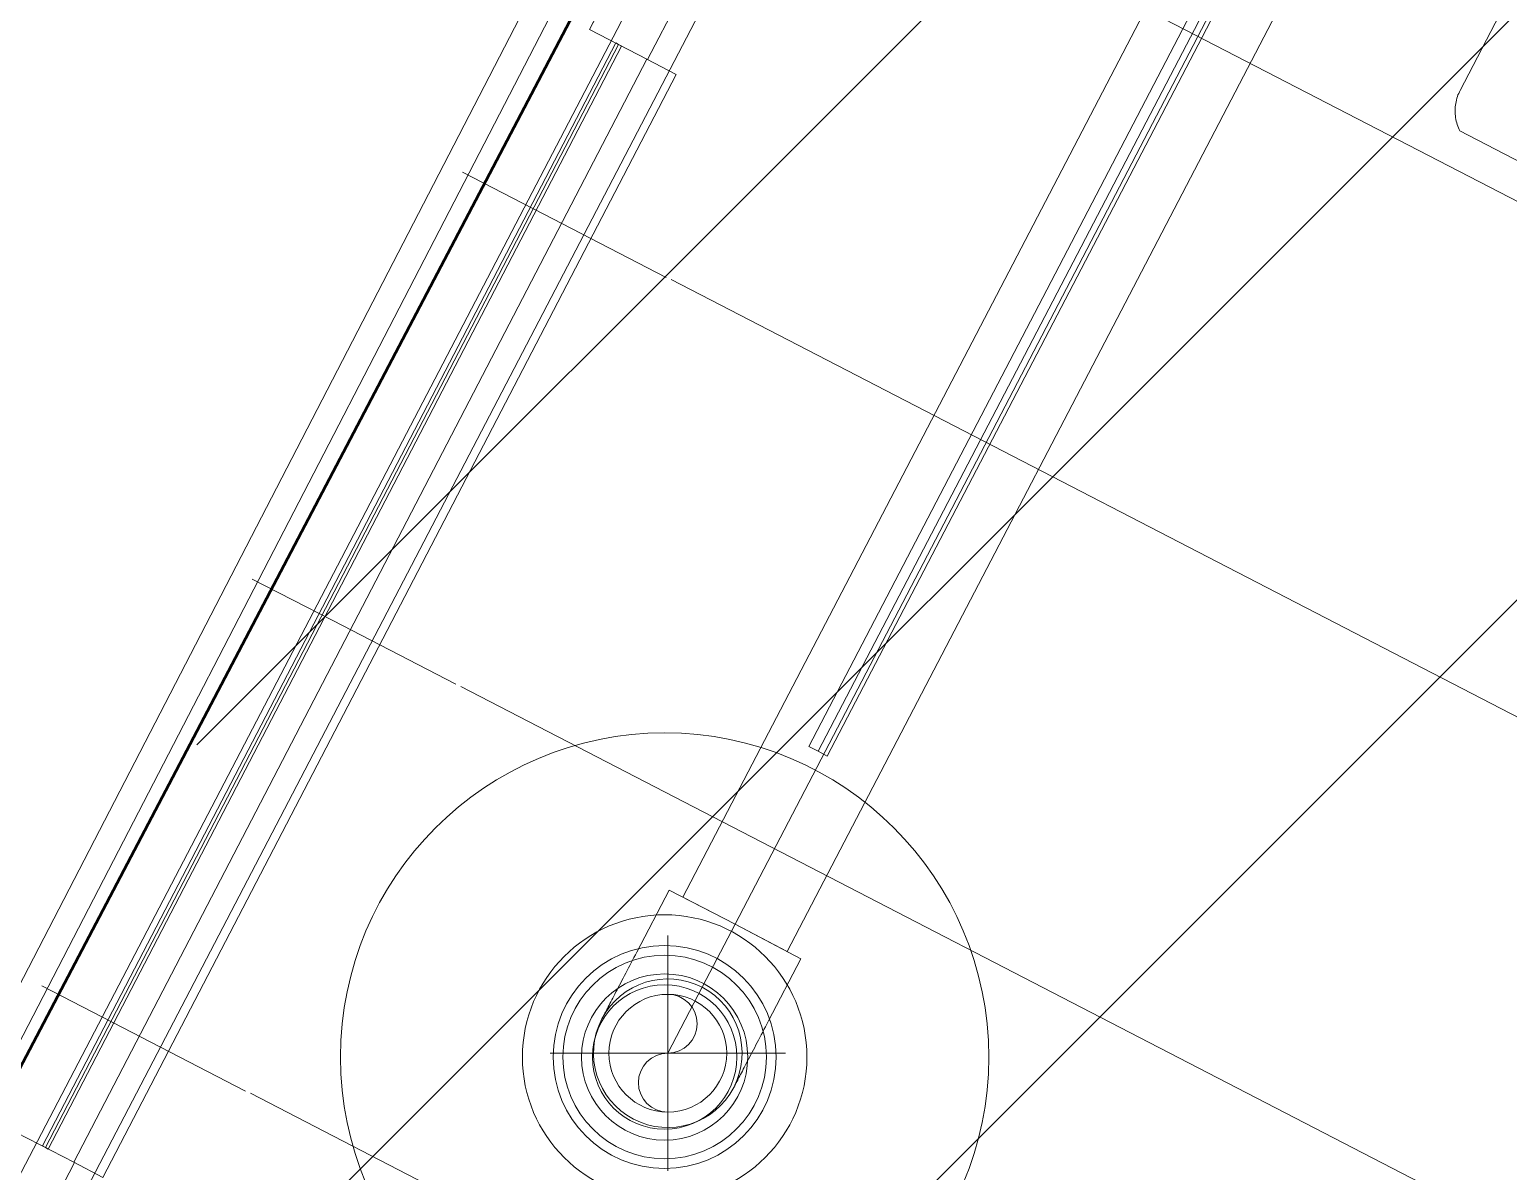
# Model space of a CAD drawing. Header units: metres. Extents: x -207 to 292, y -187 to 169.
# Drawn here: x -49.704 to -48.574, y -120.847 to -119.974 of the extents above; entities that cross this region are included whole.
import ezdxf

# ---------------------------------------------------------------- set-up
doc = ezdxf.new("R2010")
doc.units = ezdxf.units.M
for name, color, linetype, lineweight in [('A-FLOR-HRAL', 7, 'Continuous', 9), ('A-GLAZ-CURT', 7, 'Continuous', 9), ('A-GLAZ-CWMG', 7, 'Continuous', 9), ('A-ROOF', 7, 'Continuous', 9), ('A-ROOF-PATT', 7, 'Continuous', 9), ('edificios', 7, 'Continuous', 50), ('M-EQPM', 7, 'Continuous', 9), ('P-PIPE', 7, 'Continuous', 9), ('P-PIPE-CNTR', 7, 'Continuous', 9)]:
    doc.layers.add(name, color=color, linetype=linetype, lineweight=lineweight)
doc.layers.add('PR10-ARQ-PL-001-Emplazamiento-C-1_dwg', color=7, linetype='Continuous', lineweight=9, true_color=0x767676)

# ---------------------------------------------------------------- blocks, each defined once
blk = doc.blocks.new('FP_39-PLANTA EMPLAZAMIENTO ACTUALIZADO')
at = {"layer": 'A-ROOF'}
blk.add_line((-43.4337, -108.5643), (-50.8201, -122.8465), dxfattribs=at)
at = {"layer": 'A-ROOF-PATT', "color": 254, "true_color": 0xcbe5d8}
for p, q in [((-49.3119, -120.1148), (-49.3735, -120.083)), ((-49.2179, -120.1635), (-49.3119, -120.1148)), ((-49.4727, -120.4257), (-49.5343, -120.3939)), ((-49.3787, -120.4743), (-49.4727, -120.4257)), ((-49.6335, -120.7366), (-49.6951, -120.7048)), ((-49.5395, -120.7852), (-49.6335, -120.7366))]:
    blk.add_line(p, q, dxfattribs=at)
blk = doc.blocks.new('Railing - Railing-2168040-PLANTA EMPLAZAMIENTO ACTUALIZADO')
at = {"layer": 'A-FLOR-HRAL'}
for p, q in [((-50.7104, -122.8732), (-47.7049, -117.1075)), ((-50.7104, -122.8732), (-47.7049, -117.1075)), ((-47.7723, -117.1287), (-50.7316, -122.8057)), ((-47.7723, -117.1287), (-50.7316, -122.8057))]:
    blk.add_line(p, q, dxfattribs=at)
blk = doc.blocks.new('Circular Mullion - 5mm-2218549-PLANTA EMPLAZAMIENTO ACTUALIZADO')
at = {"layer": 'A-GLAZ-CWMG'}
for p, q in [((-40.8151, -115.6543), (-41.2606, -116.4934)), ((-41.2584, -116.4946), (-40.8129, -115.6555)), ((-40.8129, -115.6555), (-41.2584, -116.4946)), ((-41.2562, -116.4958), (-40.8107, -115.6567)), ((-40.8129, -115.6555), (-40.8151, -115.6543)), ((-40.8107, -115.6567), (-40.8129, -115.6555)), ((-41.2606, -116.4934), (-41.2584, -116.4946)), ((-41.2584, -116.4946), (-41.2562, -116.4958))]:
    blk.add_line(p, q, dxfattribs=at)
blk = doc.blocks.new('Rectangular Mullion - 50 x 50 mm-2216179-PLANTA EMPLAZAMIENTO ACTUALIZADO')
at = {"layer": 'A-GLAZ-CWMG'}
for p, q in [((0.025, 0.025), (-0.025, 0.025)), ((-0.025, 0.025), (-0.025, -0.025)), ((0.025, -0.025), (0.025, 0.025)), ((-0.025, -0.025), (0.025, -0.025))]:
    blk.add_line(p, q, dxfattribs=at)
blk = doc.blocks.new('Rectangular Mullion - 50 x 50 mm-2220741-PLANTA EMPLAZAMIENTO ACTUALIZADO')
at = {"layer": 'A-GLAZ-CWMG'}
for p, q in [((-0.025, -0.025), (-0.025, 0.025)), ((-0.025, 0.025), (0.025, 0.025)), ((0.025, 0.025), (0.025, -0.025)), ((0.025, -0.025), (-0.025, -0.025))]:
    blk.add_line(p, q, dxfattribs=at)
blk = doc.blocks.new('Rectangular Mullion - 50 x 50 mm-2220742-PLANTA EMPLAZAMIENTO ACTUALIZADO')
at = {"layer": 'A-GLAZ-CWMG'}
for p, q in [((-0.025, -0.025), (-0.025, 0.025)), ((-0.025, 0.025), (0.025, 0.025)), ((0.025, 0.025), (0.025, -0.025)), ((0.025, -0.025), (-0.025, -0.025))]:
    blk.add_line(p, q, dxfattribs=at)
blk = doc.blocks.new('System Panel - Glazed-2220789-PLANTA EMPLAZAMIENTO ACTUALIZADO')
at = {"layer": 'A-GLAZ-CURT'}
for p, q in [((-0.475, 0.0495), (0.475, 0.0495)), ((0.475, 0.0495), (-0.475, 0.0495)), ((-0.475, 0.0245), (-0.475, 0.0495)), ((-0.475, 0.0495), (-0.475, 0.0245)), ((0.475, 0.0495), (0.475, 0.0245)), ((0.475, 0.0495), (0.475, 0.0245)), ((-0.475, 0.0245), (0.475, 0.0245)), ((0.475, 0.0245), (-0.475, 0.0245))]:
    blk.add_line(p, q, dxfattribs=at)
blk = doc.blocks.new('Bomba Centrifuga - Horizontal - Bomba Centrifuga - Horizontal-2291615-PLANTA EMPLAZAMIENTO ACTUALIZADO')
at = {"layer": 'M-EQPM'}
for p, q in [((-0.0942, -0.4265), (-0.0942, -0.5065)), ((-0.08, -0.534), (0.08, -0.534)), ((-0.08, -0.534), (0.08, -0.534))]:
    blk.add_line(p, q, dxfattribs=at)
at = {"layer": 'M-EQPM', "flags": 128}
blk.add_lwpolyline([(-0.08, -0.534), (-0.081, -0.5332), (-0.0821, -0.5324), (-0.0831, -0.5315), (-0.0841, -0.5306), (-0.085, -0.5296), (-0.0859, -0.5286), (-0.0868, -0.5276), (-0.0876, -0.5265), (-0.0884, -0.5254), (-0.0891, -0.5242), (-0.0898, -0.5231), (-0.0905, -0.5219), (-0.0911, -0.5207), (-0.0916, -0.5194), (-0.0921, -0.5182), (-0.0925, -0.5169), (-0.0929, -0.5156), (-0.0933, -0.5143), (-0.0936, -0.513), (-0.0938, -0.5116), (-0.094, -0.5103), (-0.0941, -0.509), (-0.0942, -0.5076), (-0.0942, -0.5065)], dxfattribs=at)
blk = doc.blocks.new('M-Tanque Hidroneumatico-01 - M-Tanque Hidroneumatico-01-2284575-PLANTA EMPLAZAMIENTO ACTUALIZADO')
at = {"layer": 'M-EQPM'}
for radius, start, end in [(0.2477, 360, 180), (0.2477, 0, 180), (0.1087, 0, 180), (0.1087, 0, 180), (0.1087, 0, 180), (0.1087, 0, 180), (0.0852, 0, 180), (0.0852, 0, 180), (0.0852, 0, 180), (0.0852, 0, 180), (0.0778, 0, 180), (0.0778, 0, 180), (0.0635, 0, 180), (0.0635, 0, 180), (0.0552, 0, 180), (0.0552, 0, 180), (0.2477, 180, 360), (0.2477, 180, 0), (0.1087, 180, 0), (0.1087, 180, 0), (0.1087, 180, 0), (0.1087, 180, 0), (0.0852, 180, 0), (0.0852, 180, 0), (0.0852, 180, 0), (0.0852, 180, 0), (0.0778, 180, 0), (0.0778, 180, 0), (0.0635, 180, 0), (0.0635, 180, 0), (0.0552, 180, 0), (0.0552, 180, 0)]:
    blk.add_arc((0, 0), radius, start, end, dxfattribs=at)
blk = doc.blocks.new('HDPE - Codo - Codo-2284862-PLANTA EMPLAZAMIENTO ACTUALIZADO')
at = {"layer": 'P-PIPE'}
for p, q in [((-49.2157, -120.6316), (-49.2404, -120.679)), ((-49.1653, -120.6578), (-49.2157, -120.6316)), ((-49.115, -120.6841), (-49.1653, -120.6578)), ((-49.1397, -120.7315), (-49.115, -120.6841))]:
    blk.add_line(p, q, dxfattribs=at)
at = {"layer": 'P-PIPE', "flags": 128}
for points in [[(-49.2404, -120.679), (-49.2415, -120.6811), (-49.2426, -120.6831), (-49.2436, -120.6851), (-49.2447, -120.6871), (-49.2457, -120.6892), (-49.2468, -120.6911), (-49.2478, -120.6931), (-49.2488, -120.6951), (-49.2498, -120.697), (-49.2508, -120.6989), (-49.2518, -120.7008), (-49.2527, -120.7026), (-49.2537, -120.7044), (-49.2546, -120.7061), (-49.2555, -120.7078), (-49.2563, -120.7095), (-49.2572, -120.7111), (-49.258, -120.7127), (-49.2588, -120.7142), (-49.2595, -120.7156), (-49.2603, -120.717), (-49.261, -120.7184), (-49.2616, -120.7196), (-49.2622, -120.7208), (-49.2628, -120.722), (-49.2634, -120.723), (-49.2639, -120.724), (-49.2644, -120.725), (-49.2648, -120.7258), (-49.2652, -120.7266), (-49.2656, -120.7273), (-49.2659, -120.7279), (-49.2662, -120.7285), (-49.2665, -120.7289), (-49.2667, -120.7293), (-49.2668, -120.7296), (-49.2669, -120.7299), (-49.267, -120.73), (-49.2671, -120.7301)], [(-49.1663, -120.7826), (-49.1663, -120.7825), (-49.1662, -120.7824), (-49.1661, -120.7822), (-49.166, -120.7819), (-49.1658, -120.7816), (-49.1656, -120.7811), (-49.1653, -120.7806), (-49.165, -120.78), (-49.1646, -120.7793), (-49.1642, -120.7786), (-49.1638, -120.7777), (-49.1633, -120.7768), (-49.1628, -120.7758), (-49.1623, -120.7748), (-49.1617, -120.7737), (-49.1611, -120.7725), (-49.1604, -120.7712), (-49.1597, -120.7699), (-49.159, -120.7685), (-49.1583, -120.7671), (-49.1575, -120.7656), (-49.1567, -120.7641), (-49.1558, -120.7625), (-49.155, -120.7608), (-49.1541, -120.7591), (-49.1532, -120.7574), (-49.1523, -120.7556), (-49.1513, -120.7538), (-49.1503, -120.7519), (-49.1494, -120.75), (-49.1484, -120.7481), (-49.1473, -120.7462), (-49.1463, -120.7442), (-49.1453, -120.7422), (-49.1442, -120.7402), (-49.1432, -120.7382), (-49.1421, -120.7361), (-49.1411, -120.7341), (-49.14, -120.7321), (-49.1397, -120.7315)]]:
    blk.add_lwpolyline(points, dxfattribs=at)
at = {"layer": 'P-PIPE'}
for start, end in [(62.4684, 242.4684), (242.4684, 62.4684)]:
    blk.add_arc((-49.2167, -120.7563), 0.0568, start, end, dxfattribs=at)
blk = doc.blocks.new('YADRAN_LASQUEMAS_ARQ_MO_003_ESTANQUE CABECERA_rvt-1-PLANTA EMPLAZAMIENTO ACTUALIZADO')
at = {"layer": 'A-ROOF-PATT', "true_color": 0x008040}
h = blk.add_hatch(dxfattribs=at)
h.set_pattern_fill('FP_31', color=116, style=0, pattern_type=2)
h.set_pattern_definition([(152.653, (-52.507, -103.883), (-0.1607824, -0.310884), [])])
h.paths.add_polyline_path([(-48.3135, -124.1428), (-40.9271, -109.8606), (-43.2607, -108.6538), (-50.6471, -122.9359)])
at = {"layer": 'A-ROOF'}
for p, q in [((-43.4337, -108.5643), (-50.8201, -122.8465)), ((-43.4159, -108.5735), (-50.8023, -122.8557))]:
    blk.add_line(p, q, dxfattribs=at)
at = {"layer": 'P-PIPE'}
for p, q in [((-48.6875, -119.6437), (-49.2052, -120.637)), ((-49.1254, -120.6786), (-48.6077, -119.6853)), ((-48.7006, -119.7384), (-49.109, -120.5218)), ((-49.0948, -120.5292), (-48.6864, -119.7458)), ((-49.109, -120.5218), (-49.1019, -120.5255)), ((-49.109, -120.5218), (-49.1019, -120.5255)), ((-49.1019, -120.5255), (-49.0948, -120.5292)), ((-49.1019, -120.5255), (-49.0948, -120.5292)), ((-49.2052, -120.637), (-49.1653, -120.6578)), ((-49.2052, -120.637), (-49.1653, -120.6578)), ((-49.1653, -120.6578), (-49.1254, -120.6786)), ((-49.1653, -120.6578), (-49.1254, -120.6786))]:
    blk.add_line(p, q, dxfattribs=at)
at = {"layer": 'P-PIPE', "color": 96, "true_color": 0x007f00}
for centre, radius, start, end in [((-49.2167, -120.7563), 0.045, 0, 180), ((-49.2167, -120.7338), 0.0225, 270, 90), ((-49.2167, -120.7563), 0.045, 180, 0), ((-49.2167, -120.7788), 0.0225, 90, 270)]:
    blk.add_arc(centre, radius, start, end, dxfattribs=at)
at = {"layer": 'P-PIPE-CNTR'}
for p, q in [((-49.1653, -120.6578), (-48.6476, -119.6645)), ((-49.1653, -120.6578), (-48.6476, -119.6645)), ((-49.1019, -120.5255), (-48.6935, -119.7421)), ((-49.1019, -120.5255), (-48.6935, -119.7421)), ((-49.1653, -120.6578), (-49.1901, -120.7053)), ((-49.2167, -120.8463), (-49.2167, -120.6663)), ((-49.2167, -120.7563), (-49.1901, -120.7053)), ((-49.3067, -120.7563), (-49.1267, -120.7563))]:
    blk.add_line(p, q, dxfattribs=at)
at = {"layer": 'A-FLOR-HRAL', "lineweight": 9}
blk.add_blockref('Railing - Railing-2168040-PLANTA EMPLAZAMIENTO ACTUALIZADO', (0, 0), dxfattribs=at)
at = {"layer": 'A-GLAZ-CURT', "lineweight": 9, "rotation": 242.5386953833956}
blk.add_blockref('System Panel - Glazed-2220789-PLANTA EMPLAZAMIENTO ACTUALIZADO', (-49.4734, -120.4069), dxfattribs=at)
at = {"layer": 'A-GLAZ-CWMG', "lineweight": 9, "extrusion": (0, 0, -1), "rotation": 297.4613046166044}
for name, p in [('Rectangular Mullion - 50 x 50 mm-2216179-PLANTA EMPLAZAMIENTO ACTUALIZADO', (49.2428, -119.9632)), ('Rectangular Mullion - 50 x 50 mm-2220741-PLANTA EMPLAZAMIENTO ACTUALIZADO', (49.2428, -119.9632)), ('Rectangular Mullion - 50 x 50 mm-2216179-PLANTA EMPLAZAMIENTO ACTUALIZADO', (49.7039, -120.8505)), ('Rectangular Mullion - 50 x 50 mm-2220742-PLANTA EMPLAZAMIENTO ACTUALIZADO', (49.7039, -120.8505))]:
    blk.add_blockref(name, p, dxfattribs=at)
at = {"layer": 'A-GLAZ-CWMG', "lineweight": 9, "rotation": 0.5032135747500938}
blk.add_blockref('Circular Mullion - 5mm-2218549-PLANTA EMPLAZAMIENTO ACTUALIZADO', (-9.4587, -3.9759), dxfattribs=at)
blk.add_blockref('Circular Mullion - 5mm-2218549-PLANTA EMPLAZAMIENTO ACTUALIZADO', (-9.4587, -3.9759), dxfattribs=at)
blk.add_blockref('Circular Mullion - 5mm-2218549-PLANTA EMPLAZAMIENTO ACTUALIZADO', (-9.4587, -3.9759), dxfattribs=at)
blk.add_blockref('Circular Mullion - 5mm-2218549-PLANTA EMPLAZAMIENTO ACTUALIZADO', (-9.4587, -3.9759), dxfattribs=at)
blk.add_blockref('Circular Mullion - 5mm-2218549-PLANTA EMPLAZAMIENTO ACTUALIZADO', (-9.4587, -3.9759), dxfattribs=at)
blk.add_blockref('Circular Mullion - 5mm-2218549-PLANTA EMPLAZAMIENTO ACTUALIZADO', (-9.4587, -3.9759), dxfattribs=at)
blk.add_blockref('Circular Mullion - 5mm-2218549-PLANTA EMPLAZAMIENTO ACTUALIZADO', (-9.4587, -3.9759), dxfattribs=at)
blk.add_blockref('Circular Mullion - 5mm-2218549-PLANTA EMPLAZAMIENTO ACTUALIZADO', (-9.4587, -3.9759), dxfattribs=at)
at = {"layer": 'A-ROOF'}
blk.add_blockref('FP_39-PLANTA EMPLAZAMIENTO ACTUALIZADO', (0, 0), dxfattribs=at)
at = {"layer": 'M-EQPM', "lineweight": 9, "rotation": 332.4683519935969}
blk.add_blockref('Bomba Centrifuga - Horizontal - Bomba Centrifuga - Horizontal-2291615-PLANTA EMPLAZAMIENTO ACTUALIZADO', (-48.2936, -119.6149), dxfattribs=at)
at = {"layer": 'M-EQPM', "lineweight": 9}
blk.add_blockref('M-Tanque Hidroneumatico-01 - M-Tanque Hidroneumatico-01-2284575-PLANTA EMPLAZAMIENTO ACTUALIZADO', (-49.2191, -120.7592), dxfattribs=at)
at = {"layer": 'P-PIPE', "lineweight": 9}
blk.add_blockref('HDPE - Codo - Codo-2284862-PLANTA EMPLAZAMIENTO ACTUALIZADO', (0, 0), dxfattribs=at)
blk = doc.blocks.new('PR10-ARQ-PL-001-Emplazamiento-C-1_dwg-674643-PLANTA EMPLAZAMIENTO ACTUALIZADO')
at = {"lineweight": 9, "true_color": 0x0000ff}
h = blk.add_hatch(dxfattribs=at)
h.set_pattern_fill('FP_4', color=5, style=0, pattern_type=2)
h.set_pattern_definition([(45, (0, 0), (-0.2245064, 0.2245064), [])])
h.paths.add_polyline_path([(-45.5658, -124.6849), (-38.4088, -111.0542), (-43.3023, -108.5606), (-50.4544, -122.1938), (-45.6107, -124.662)])
at = {"layer": 'edificios'}
blk.add_line((-43.3319, -108.6169), (-50.4594, -122.1912), dxfattribs=at)

msp = doc.modelspace()

# ---------------------------------------------------------------- block references
at = {"lineweight": 5}
msp.add_blockref('YADRAN_LASQUEMAS_ARQ_MO_003_ESTANQUE CABECERA_rvt-1-PLANTA EMPLAZAMIENTO ACTUALIZADO', (0, 0), dxfattribs=at)
at = {"layer": 'PR10-ARQ-PL-001-Emplazamiento-C-1_dwg', "color": 7}
msp.add_blockref('PR10-ARQ-PL-001-Emplazamiento-C-1_dwg-674643-PLANTA EMPLAZAMIENTO ACTUALIZADO', (0, 0), dxfattribs=at)

doc.saveas('drawing.dxf')
